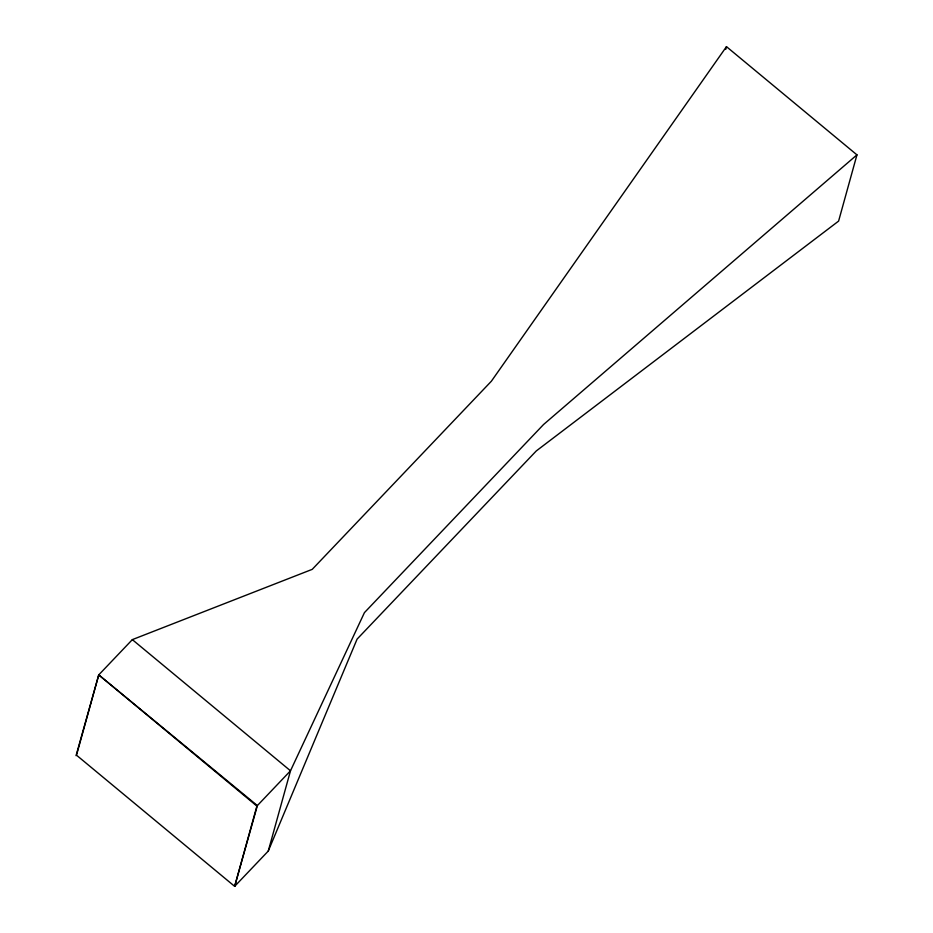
<?xml version="1.0" encoding="UTF-8"?>
<svg xmlns="http://www.w3.org/2000/svg" width="933" height="933" viewBox="0 0 933 933"><rect width="100%" height="100%" fill="white"/><g stroke="black" fill="none" stroke-linecap="round" stroke-linejoin="round"><path stroke-width="1.4" d="M856.949 154.866L543.577 424.492L364.43 612.631L290.49 770.798L256.902 806.077L234.661 886.35L257.368 805.587L98.746 674.897L76.506 755.182L234.661 886.35L268.261 851.071L357.082 639.128L536.242 450.977L838.604 221.098L856.949 154.866L726.469 46.65L491.388 381.2L312.228 569.352L132.334 639.63L98.746 674.897L76.051 755.66M268.261 851.071L290.49 770.798L132.334 639.63M725.711 49.414L726.469 46.65M98.746 674.897L256.902 806.077"/></g></svg>
